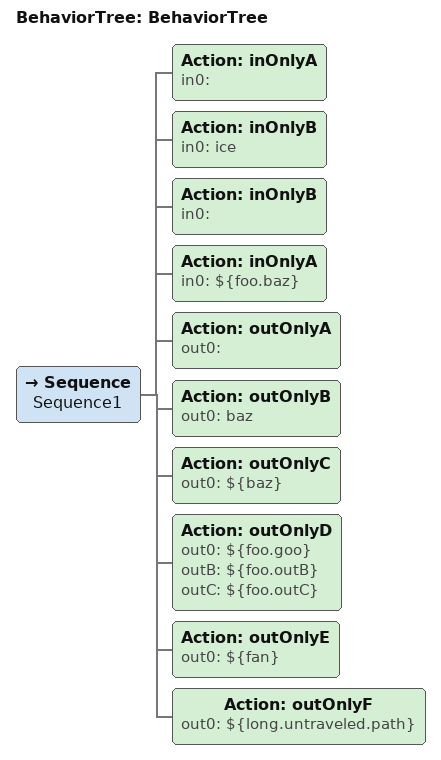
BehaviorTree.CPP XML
<?xml version="1.0"?>
<root main_tree_to_execute="BehaviorTree">
    <BehaviorTree ID="BehaviorTree">
        <Sequence name="Sequence1">
            <Action ID="inOnlyA" in0=""/>
            <Action ID="inOnlyB" in0="ice"/>
            <Action ID="inOnlyB" in0=""/>
            <Action ID="inOnlyA" in0="  ${foo.baz}"/>
            <Action ID="outOnlyA" out0=""/>
            <Action ID="outOnlyB" out0="baz"/>
            <Action ID="outOnlyC" out0="${baz}"/>
            <Action ID="outOnlyD" out0="${foo.goo}" outB="${foo.outB}" outC="${foo.outC}"/>
            <Action ID="outOnlyE" out0="${fan}"/>
            <Action ID="outOnlyF" out0="${long.untraveled.path}"/>
        </Sequence>
    </BehaviorTree>
</root>
